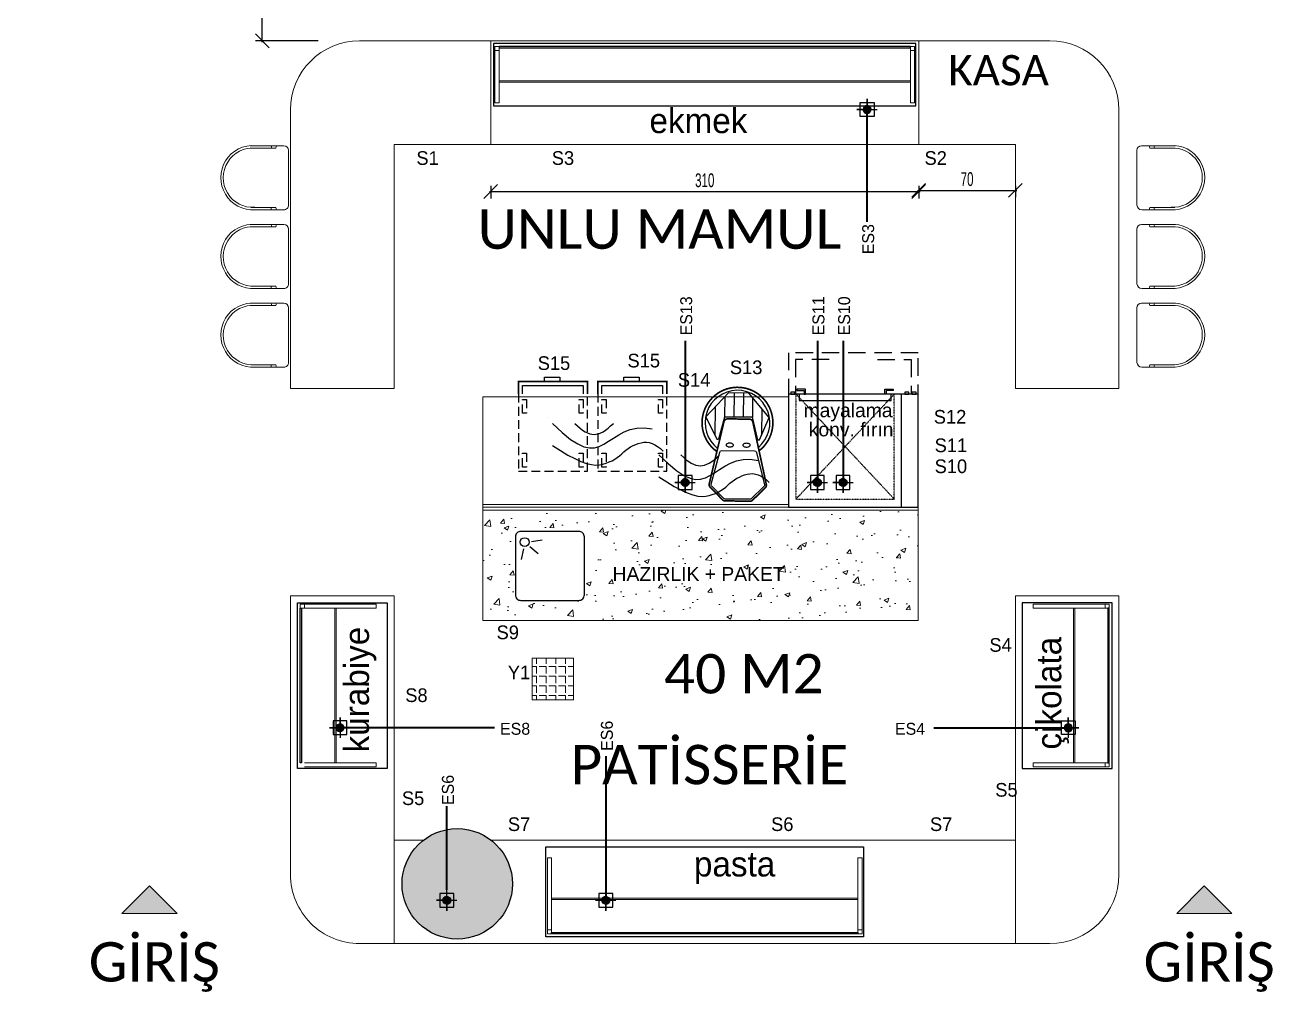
# Model space of a CAD drawing. Header units: centimetres. Extents: x -72470 to -43129, y -18750 to -16337.
# Drawn here: x -55441 to -54532, y -18138 to -17438 of the extents above; entities that cross this region are included whole.
import ezdxf

# ---------------------------------------------------------------- set-up
doc = ezdxf.new("R2010")
doc.units = ezdxf.units.CM
doc.header["$MEASUREMENT"] = 0
for name, pattern in [('Dashed', [0.005644, 0.002822, -0.002822]), ('DUZ', [0]), ('HIDDEN', [9.525, 6.35, -3.175]), ('HIDDENX2', [19.05, 12.7, -6.35])]:
    doc.linetypes.add(name, pattern=pattern)
doc.layers.get('0').update_dxf_attribs({"linetype": 'DUZ', "lineweight": 0})
doc.layers.get('Defpoints').update_dxf_attribs({"lineweight": 0})
for name, color, linetype in [('-DWG_ANA', 7, 'Continuous'), ('-DWG_DETAY1', 7, 'Continuous'), ('-DWG_DETAY2', 7, 'Continuous'), ('002 Çizgi', 7, 'Continuous'), ('11-021_500-BLOK B-str_zemin_kat$0$2DKOLON', 4, 'Continuous'), ('11-021_500-BLOK B-str_zemin_kat$0$2DTARAMA1', 253, 'Continuous'), ('CAM', 4, 'Continuous'), ('PLAN', 9, 'Continuous'), ('PRO_OLCU', 173, 'Continuous'), ('S2000-002 Çizgi', 7, 'Continuous'), ('YAZI', 7, 'Continuous')]:
    doc.layers.add(name, color=color, linetype=linetype)
for name, color, linetype, lineweight in [('Auto-Tefris', 32, 'Continuous', 18), ('ELK', 1, 'Continuous', 35), ('M-OLCU-IC', 155, 'Continuous', 0), ('TEFRIS', 30, 'Continuous', 9)]:
    doc.layers.add(name, color=color, linetype=linetype, lineweight=lineweight)
doc.styles.add('ARIAL', font='arial.ttf', dxfattribs={"width": 0.6})
doc.styles.get("Standard").update_dxf_attribs({"font": 'candara.ttf'})
doc.styles.add('TAKSİM', font='GOTHIC.TTF', dxfattribs={"height": 20})
doc.styles.add('Yazi-20-Normal', font='arial.ttf', dxfattribs={"height": 10})
doc.dimstyles.new('E_100', dxfattribs={"dimtxt": 10, "dimasz": 10, "dimexe": 5, "dimexo": 30, "dimgap": 3, "dimtad": 1, "dimtoh": 1, "dimdec": 0, "dimzin": 12, "dimdsep": 46, "dimtxsty": 'ARIAL', "dimblk": 'OBLIQUE', "dimcen": 5, "dimdle": 1, "dimclrt": 256, "dimadec": 0, "dimazin": 3, "dimtfac": 1, "dimtdec": 0, "dimtofl": 0, "dimtmove": 2, "dimatfit": 3, "dimldrblk": 'OBLIQUE', "dimfxl": 5, "dimtolj": 1, "dimtzin": 0, "dimarcsym": 0})

# ---------------------------------------------------------------- blocks, each defined once
blk = doc.blocks.new('RT2')
at = {"layer": 'Auto-Tefris'}
for p, q in [((142.9, -17093.6), (115, -17118.6)), ((190.6, -17139), (150.3, -17094)), ((137.9, -17101.6), (116.8, -17120.5)), ((162.7, -17171), (190.2, -17146.5)), ((161.1, -17169), (181.7, -17150.5)), ((114.3, -17166.7), (114.4, -17166.8)), ((114.4, -17166.8), (114.3, -17166.7))]:
    blk.add_line(p, q, dxfattribs=at)
for centre, radius, start, end in [((146.4, -17097.5), 5.25, 41.8311, 131.8311), ((131.5, -17105.6), 2.58, 11.2162, 72.446), ((135.4, -17102.1), 2.58, 11.2162, 72.446), ((140.8, -17143), 35.6, 127.0222, 315.6258), ((140.8, -17143), 32.9, 127.0222, 315.6258), ((186.7, -17142.6), 5.25, 311.8311, 41.8311), ((177, -17156.5), 2.58, 11.2162, 72.446), ((180.9, -17153), 2.58, 11.2162, 72.446)]:
    blk.add_arc(centre, radius, start, end, dxfattribs=at)
blk = doc.blocks.new('_OBLIQUE')
at = {"layer": 'M-OLCU-IC', "linetype": 'ByBlock'}
for p, q in [((-0.5, -0.5), (0.5, 0.5)), ((0, 0), (0, 0))]:
    blk.add_line(p, q, dxfattribs=at)
blk = doc.blocks.new('*D86')
at = {"layer": 'Defpoints', "color": 0, "linetype": 'Continuous', "transparency": 16777216}
for p in [(-54793.93, -17523.94), (-54723.93, -17523.94), (-54723.93, -17557.25)]:
    blk.add_point(p, dxfattribs=at)
at = {"layer": 'TEFRIS', "color": 0, "lineweight": -2, "transparency": 16777216}
for p, q in [((-54793.93, -17553.94), (-54793.93, -17562.25)), ((-54723.93, -17553.94), (-54723.93, -17562.25)), ((-54794.93, -17557.25), (-54722.93, -17557.25))]:
    blk.add_line(p, q, dxfattribs=at)
at = {"layer": 'TEFRIS', "color": 0, "linetype": 'Continuous', "lineweight": -2, "transparency": 16777216, "xscale": 10, "yscale": 10, "zscale": 10, "rotation": 180}
blk.add_blockref('_OBLIQUE', (-54793.93, -17557.25), dxfattribs=at)
at = {"layer": 'TEFRIS', "color": 0, "linetype": 'Continuous', "lineweight": -2, "transparency": 16777216, "xscale": 10, "yscale": 10, "zscale": 10}
blk.add_blockref('_OBLIQUE', (-54723.93, -17557.25), dxfattribs=at)
at = {"layer": 'TEFRIS', "linetype": 'Continuous', "transparency": 16777216, "insert": (-54758.93, -17549.14), "char_height": 10, "attachment_point": 5, "style": 'ARIAL'}
blk.add_mtext('\\A1;70', dxfattribs=at)
blk = doc.blocks.new('*D87')
at = {"layer": 'Defpoints', "color": 0, "linetype": 'Continuous', "transparency": 16777216}
for p in [(-55103.93, -17523.94), (-54793.93, -17523.94), (-54793.93, -17558.09)]:
    blk.add_point(p, dxfattribs=at)
at = {"layer": 'TEFRIS', "color": 0, "lineweight": -2, "transparency": 16777216}
for p, q in [((-55103.93, -17553.94), (-55103.93, -17563.09)), ((-54793.93, -17553.94), (-54793.93, -17563.09)), ((-55104.93, -17558.09), (-54792.93, -17558.09))]:
    blk.add_line(p, q, dxfattribs=at)
at = {"layer": 'TEFRIS', "color": 0, "linetype": 'Continuous', "lineweight": -2, "transparency": 16777216, "xscale": 10, "yscale": 10, "zscale": 10, "rotation": 180}
blk.add_blockref('_OBLIQUE', (-55103.93, -17558.09), dxfattribs=at)
at = {"layer": 'TEFRIS', "color": 0, "linetype": 'Continuous', "lineweight": -2, "transparency": 16777216, "xscale": 10, "yscale": 10, "zscale": 10}
blk.add_blockref('_OBLIQUE', (-54793.93, -17558.09), dxfattribs=at)
at = {"layer": 'TEFRIS', "linetype": 'Continuous', "transparency": 16777216, "insert": (-54948.93, -17549.98), "char_height": 10, "attachment_point": 5, "style": 'ARIAL'}
blk.add_mtext('\\A1;310', dxfattribs=at)
blk = doc.blocks.new('A$C0C391999')
at = {"layer": '-DWG_ANA', "color": 0, "linetype": 'HIDDEN'}
blk.add_lwpolyline([(56, 0.6), (0, 0.6), (0, 50.6), (56, 50.6)], dxfattribs=at)
at = {"layer": '-DWG_ANA', "color": 0, "const_width": 1.2}
blk.add_lwpolyline([(56, 0.6), (65, 0.6), (65, 50.6), (56, 50.6)], dxfattribs=at)
at = {"layer": '-DWG_DETAY1', "color": 0, "linetype": 'HIDDEN'}
for points in [[(3, 44.6), (13, 44.6), (13, 47.6), (3, 47.6)], [(42, 44.6), (52, 44.6), (52, 47.6), (42, 47.6)], [(3, 3.6), (13, 3.6), (13, 6.6), (3, 6.6)], [(42, 3.6), (52, 3.6), (52, 6.6), (42, 6.6)]]:
    blk.add_lwpolyline(points, close=True, dxfattribs=at)
at = {"layer": '-DWG_DETAY1', "color": 0}
for points in [[(56, 3.6), (62, 3.6), (62, 47.6), (56, 47.6)], [(65, 19.6), (68, 19.6), (68, 30.6), (65, 30.6)]]:
    blk.add_lwpolyline(points, dxfattribs=at)
blk = doc.blocks.new('T_MC')
at = {"layer": '-DWG_DETAY2', "color": 0, "linetype": 'Continuous'}
for points in [[(5, 25), (12.2, 29.6), (18.9, 33.6), (25, 36.8), (30.6, 39.4), (35.7, 41.2), (40.2, 42.3), (44.1, 42.8), (47.5, 42.5), (50.5, 41.8), (53.4, 40.9), (56.2, 39.9), (58.8, 38.8), (61.2, 37.4), (63.4, 35.9), (65.5, 34.3), (67.5, 32.5), (69.4, 30.7), (71.4, 29.1), (73.5, 27.6), (75.6, 26.2), (77.9, 25.1), (80.2, 24.1), (82.5, 23.2), (85, 22.5), (87.5, 22.1), (90, 22), (92.5, 22.4), (95, 23.1), (97.5, 24.3), (100, 25.8), (102.5, 27.7), (105, 30)], [(5, 5), (13.7, 13.2), (21.2, 19.4), (27.7, 23.6), (33.3, 26.1), (38.3, 27.2), (42.8, 27), (47.1, 25.8), (51.2, 23.8), (55.5, 21.2), (60, 18.3), (64.8, 15.3), (69.8, 12.7), (75.3, 10.5), (81.3, 9.2), (87.8, 8.9), (95, 10)], [(25, 5), (27.5, 7.3), (29.8, 9.4), (32.1, 11.1), (34.4, 12.5), (36.5, 13.6), (38.6, 14.4), (40.6, 14.8), (42.5, 15), (44.4, 14.8), (46.4, 14.4), (48.5, 13.6), (50.6, 12.5), (52.9, 11.1), (55.2, 9.4), (57.5, 7.3), (60, 5)], [(0, 0), (0, 0)]]:
    blk.add_lwpolyline(points, dxfattribs=at)
blk = doc.blocks.new('A$C530A5B7E')
at = {"layer": '-DWG_ANA', "color": 0, "const_width": 1.2}
for points in [[(42.09, 37.13, 3.027737), (11.54, 36.28, 3.027737)], [(37.04, 0.6), (17.91, 0.6, -0.198912), (16, 1.39), (6.97, 10.42, -0.242213), (6.22, 12.77), (16.41, 57.74, -0.366629), (19.07, 60), (34.75, 60, -0.366629), (37.41, 57.74), (47.61, 12.77, -0.242213), (46.85, 10.42), (37.04, 0.6)]]:
    blk.add_lwpolyline(points, format="xyb", dxfattribs=at)
at = {"layer": '-DWG_DETAY1', "color": 0}
for points in [[(41.09, 45.15), (42.44, 45.15), (49.19, 61.35), (34.34, 78.9), (19.49, 78.9), (3.29, 61.35), (11.39, 45.15), (12.74, 45.15)], [(16.79, 76.2), (16.79, 61.35)], [(23.54, 78.9), (23.54, 61.35)], [(30.29, 78.9), (30.29, 61.35)], [(37.04, 74.85), (37.04, 61.35)], [(10.04, 68.66), (10.04, 47.85)], [(43.79, 67.73), (43.79, 48.39)], [(41.09, 45.15), (37.04, 61.35), (16.79, 61.35), (12.74, 45.15)]]:
    blk.add_lwpolyline(points, dxfattribs=at)
blk.add_lwpolyline([(36.48, 1.95), (17.91, 1.95, -0.198912), (16.95, 2.35), (7.92, 11.37, -0.242213), (7.55, 12.55), (13.69, 35.92, -0.366629), (15.02, 37.05), (38.8, 37.05, -0.366629), (40.13, 35.92), (46.28, 12.55, -0.242213), (45.9, 11.37)], format="xyb", close=True, dxfattribs=at)
at = {"layer": '-DWG_DETAY2', "color": 0}
for points in [[(20.84, 39.75, 0.051099), (21.93, 39.86, 0.064948), (22.75, 40.15, 0.104203), (23.37, 40.64, 0.174705), (23.54, 41.1, 0.174705), (23.37, 41.56, 0.104203), (22.75, 42.05, 0.064948), (21.93, 42.34, 0.051099), (20.84, 42.45, 0.051099), (19.75, 42.34, 0.064948), (18.93, 42.05, 0.104203), (18.3, 41.56, 0.174705), (18.14, 41.1, 0.174705), (18.3, 40.64, 0.104203), (18.93, 40.15, 0.064948), (19.75, 39.86, 0.051099)], [(32.99, 39.75, 0.051099), (34.08, 39.86, 0.064948), (34.9, 40.15, 0.104203), (35.52, 40.64, 0.174705), (35.69, 41.1, 0.174705), (35.52, 41.56, 0.104203), (34.9, 42.05, 0.064948), (34.08, 42.34, 0.051099), (32.99, 42.45, 0.051099), (31.9, 42.34, 0.064948), (31.08, 42.05, 0.104203), (30.45, 41.56, 0.174705), (30.29, 41.1, 0.174705), (30.45, 40.64, 0.104203), (31.08, 40.15, 0.064948), (31.9, 39.86, 0.051099)]]:
    blk.add_lwpolyline(points, format="xyb", close=True, dxfattribs=at)
blk.add_arc((26.24, 57.3), 23.47, 310.7165, 232.8649, dxfattribs=at)
blk = doc.blocks.new('A$C08563476')
at = {"layer": 'S2000-002 Çizgi', "linetype": 'HIDDENX2', "ltscale": 10}
blk.add_line((81.85, 85.54), (81.85, 3.54), dxfattribs=at)
at = {"layer": 'S2000-002 Çizgi', "linetype": 'Dashed'}
for p, q in [((5.44, 3.54), (76.67, 79.59)), ((5.44, 79.59), (76.67, 3.54))]:
    blk.add_line(p, q, dxfattribs=at)
at = {"layer": 'S2000-002 Çizgi'}
for points in [[(0, 85.54), (94, 85.54), (94, 3.54), (0, 3.54)], [(1.67, 3.54), (4.73, 3.54), (4.73, 2.12), (1.67, 2.12)], [(84.21, 3.53), (87.28, 3.53), (87.28, 2.12), (84.21, 2.12)], [(89.4, 3.53), (92.46, 3.53), (92.46, 2.12), (89.4, 2.12)]]:
    blk.add_lwpolyline(points, close=True, dxfattribs=at)
at = {"layer": 'S2000-002 Çizgi', "linetype": 'Dashed'}
blk.add_lwpolyline([(5.44, 79.59), (76.67, 79.59), (76.67, 3.54), (5.44, 3.54)], close=True, dxfattribs=at)
at = {"layer": 'S2000-002 Çizgi'}
for points in [[(11.27, 0), (6.14, 0), (6.15, 1), (11.27, 1)], [(11.27, 1), (11.27, 3.53), (12.27, 3.53), (12.27, 0), (11.27, 0)], [(70.83, 1), (70.83, 3.53), (69.83, 3.53), (69.83, 0), (70.83, 0)], [(70.83, 0), (75.96, 0), (75.95, 1), (70.83, 1)]]:
    blk.add_lwpolyline(points, dxfattribs=at)
at = {"layer": 'S2000-002 Çizgi', "linetype": 'HIDDENX2', "ltscale": 10}
blk.add_lwpolyline([(7.79, 8.25), (74.31, 8.25), (74.31, 3.54), (7.79, 3.54)], close=True, dxfattribs=at)
blk = doc.blocks.new('*D88')
at = {"color": 0, "linetype": 'Continuous', "lineweight": -2, "transparency": 16777216}
for p, q in [((-55228.92, -17304.36), (-55274.38, -17304.36)), ((-55269.38, -17449.94), (-55269.38, -17303.36)), ((-55228.93, -17448.94), (-55274.38, -17448.94))]:
    blk.add_line(p, q, dxfattribs=at)
at = {"layer": 'Defpoints', "color": 0, "linetype": 'Continuous', "transparency": 16777216}
for p in [(-55269.38, -17304.36), (-55198.92, -17304.36), (-55198.93, -17448.94)]:
    blk.add_point(p, dxfattribs=at)
at = {"color": 0, "linetype": 'Continuous', "lineweight": -2, "transparency": 16777216, "xscale": 10, "yscale": 10, "zscale": 10}
for p, rotation in [((-55269.38, -17304.36), 90), ((-55269.38, -17448.94), 270)]:
    blk.add_blockref('_OBLIQUE', p, dxfattribs=dict(at, rotation=rotation))
at = {"linetype": 'Continuous', "transparency": 16777216, "insert": (-55277.49, -17376.65), "char_height": 10, "attachment_point": 5, "rotation": 90, "style": 'ARIAL'}
blk.add_mtext('\\A1;145', dxfattribs=at)
blk = doc.blocks.new('A$C611F6802')
at = {"layer": '-DWG_ANA'}
h = blk.add_hatch(dxfattribs=at)
h.set_pattern_fill('ANSI31', color=1, style=0)
h.set_pattern_definition([(45, (-55670.1402, -22065.11067), (-0.08838834765, 0.08838834765), [])])
h.paths.add_polyline_path([(4.42, 7.7, 1), (10.14, 7.7, 1)])
at = {"layer": '-DWG_ANA', "color": 1}
for p, q in [((7.28, 7.7), (7.28, 15.26)), ((7.28, 15.26), (7.28, 0)), ((7.28, 7.63), (0, 7.63)), ((7.28, 7.63), (14.68, 7.63)), ((14.68, 7.63), (7.28, 7.63))]:
    blk.add_line(p, q, dxfattribs=at)
blk.add_lwpolyline([(2.28, 2.7), (12.28, 2.7), (12.28, 12.7), (2.28, 12.7)], close=True, dxfattribs=at)
blk.add_circle((7.28, 7.7), 2.86, dxfattribs=at)

msp = doc.modelspace()

# ---------------------------------------------------------------- hatches: boundary and pattern name
h = msp.add_hatch()
h.set_pattern_fill('AR-CONC', color=256, scale=5)
h.set_pattern_definition([(50, (7638.965, -12.172), (35.863009, -3.137607), [3.75, -41.25]), (355, (7638.965, -12.172), (-6.937567, 37.609607), [3, -33]), (100.451444, (7641.954, -12.434), (28.925442, 34.472), [3.18701, -35.057106]), (46.1842, (7638.965, -2.172), (53.362067, -8.275964), [5.625, -61.875]), (96.63564, (7643.41, -2.86), (46.733097, 48.70593), [4.780517, -52.58569]), (351.18416, (7638.965, -2.17), (46.733097, 48.70593), [4.5, -49.5]), (21, (7643.965, -4.672), (29.845353, -20.130945), [3.75, -41.25]), (326, (7643.965, -4.672), (12.165767, 36.257502), [3, -33]), (71.451445, (7646.452, -6.35), (42.011119, 16.126558), [3.18701, -35.057106]), (37.5, (7638.965, -12.172), (0.6079928, 16.6446927), [0, -32.6, 0, -33.5, 0, -33.125]), (7.5, (7638.965, -12.172), (13.153477, 19.7205856), [0, -19.1, 0, -31.85, 0, -12.625]), (327.5, (7627.815, -12.172), (26.6911218, -1.1277436), [0, -12.5, 0, -39, 0, -51.75]), (317.5, (7622.815, -12.172), (29.1593085, 5.005249), [0, -16.25, 0, -25.9, 0, -36.75])])
h.paths.add_polyline_path([(-55018.19, -17842.55), (-54888.58, -17842.55), (-54888.58, -17827.54), (-55018.19, -17827.54)], flags=24)
edge = h.paths.add_edge_path()
edge.add_arc((-55082.09, -17808.2), 4, 90, 180)
edge.add_line((-55086.09, -17808.2), (-55086.09, -17850.2))
edge.add_arc((-55082.09, -17850.2), 4, 180, 270)
edge.add_line((-55082.09, -17854.2), (-55040.09, -17854.2))
edge.add_arc((-55040.09, -17850.2), 4, 270, 360)
edge.add_line((-55036.09, -17850.2), (-55036.09, -17808.2))
edge.add_arc((-55040.09, -17808.2), 4, 0, 90)
edge.add_line((-55040.09, -17804.2), (-55082.09, -17804.2))
h.paths.add_polyline_path([(-54794.3, -17788.77), (-55109.59, -17788.77), (-55109.59, -17868.77), (-54794.3, -17868.77)])
at = {"layer": '11-021_500-BLOK B-str_zemin_kat$0$2DTARAMA1'}
h = msp.add_hatch(dxfattribs=at)
h.set_pattern_fill('ANSI33', color=256, scale=100)
h.set_pattern_definition([(45, (-413509.524, -192690.207), (-17.6776695, 17.6776695), []), (45, (-413491.846, -192690.207), (-17.6776695, 17.6776695), [12.5, -6.25])])
edge = h.paths.add_edge_path()
edge.add_arc((-53448.19, -17219.44), 40, 0, 360)
edge = h.paths.add_edge_path()
edge.add_arc((-54288.19, -17219.44), 40, 0, 360)
edge = h.paths.add_edge_path()
edge.add_arc((-55128.19, -17219.44), 40, 0, 360)
edge = h.paths.add_edge_path()
edge.add_arc((-55968.19, -17219.44), 40, 0, 360)
h.paths.add_polyline_path([(-54835.71, -17053.77), (-54661.96, -17053.77), (-54661.96, -17007.82), (-54835.71, -17007.82)], flags=9)
h.paths.add_polyline_path([(-53982.51, -17053.8), (-53808.74, -17053.8), (-53808.74, -17007.82), (-53982.51, -17007.82)], flags=9)
h.paths.add_polyline_path([(-55675.72, -17053.8), (-55520.6, -17053.8), (-55520.6, -17007.82), (-55675.72, -17007.82)], flags=9)
edge = h.paths.add_edge_path()
edge.add_arc((-56808.19, -17219.44), 40, 0, 360)
edge = h.paths.add_edge_path()
edge.add_arc((-55128.19, -18059.44), 40, 0, 360)
edge = h.paths.add_edge_path()
edge.add_arc((-54288.19, -18059.44), 40, 0, 360)
edge = h.paths.add_edge_path()
edge.add_arc((-53448.19, -18059.44), 40, 0, 360)
at = {"layer": 'TEFRIS', "linetype": 'Continuous'}
h = msp.add_hatch(dxfattribs=at)
h.set_pattern_fill('ANGLE', color=0, angle=-180)
h.set_pattern_definition([(180, (-46730.667, -20647.17), (-1e-12, -6.985), [5.08, -1.905]), (270, (-46730.667, -20647.17), (6.985, -1e-12), [5.08, -1.905])])
h.paths.add_polyline_path([(-55043.91, -17896.09), (-55073.91, -17896.09), (-55073.91, -17926.09), (-55043.91, -17926.09)])
h = msp.add_hatch(color=0, dxfattribs=at)
h.dxf.hatch_style = 1
h.set_gradient(color1=(255, 0, 0), color2=(255, 255, 0), tint=1)
h.paths.add_polyline_path([(-55351.1, -18060.94), (-55371.1, -18080.94), (-55331.1, -18080.94)])
h = msp.add_hatch(color=0, dxfattribs=at)
h.dxf.hatch_style = 1
h.set_gradient(color1=(255, 0, 0), color2=(255, 255, 0), tint=1)
h.paths.add_polyline_path([(-54587.1, -18060.94), (-54607.1, -18080.94), (-54567.1, -18080.94)])

# ---------------------------------------------------------------- linework, layer by layer
for points in [[(-55097.93, -17455.94), (-55097.93, -17452.94), (-55097.93, -17455.94), (-55100.93, -17455.94), (-55100.93, -17452.94), (-55097.93, -17452.94)], [(-54796.93, -17455.94), (-54796.93, -17452.94), (-54796.93, -17455.94), (-54799.93, -17455.94), (-54799.93, -17452.94), (-54796.93, -17452.94)], [(-55097.93, -17455.94), (-55097.93, -17493.94), (-55100.93, -17493.94), (-55100.93, -17455.94)], [(-54796.93, -17455.94), (-54796.93, -17493.94), (-54799.93, -17493.94), (-54799.93, -17455.94)], [(-55238.93, -17859.82), (-55241.93, -17859.82), (-55238.93, -17859.82), (-55238.93, -17856.82), (-55241.93, -17856.82), (-55241.93, -17859.82)], [(-55238.93, -17859.82), (-55186.93, -17859.82), (-55186.93, -17856.82), (-55238.93, -17856.82)], [(-54658.93, -17859.82), (-54710.93, -17859.82), (-54710.93, -17856.82), (-54658.93, -17856.82)], [(-54658.93, -17859.82), (-54655.93, -17859.82), (-54658.93, -17859.82), (-54658.93, -17856.82), (-54655.93, -17856.82), (-54655.93, -17859.82)], [(-55238.93, -17974.82), (-55186.93, -17974.82), (-55186.93, -17971.82), (-55238.93, -17971.82)], [(-54658.93, -17974.82), (-54710.93, -17974.82), (-54710.93, -17971.82), (-54658.93, -17971.82)], [(-54658.93, -17974.82), (-54655.93, -17974.82), (-54658.93, -17974.82), (-54658.93, -17971.82), (-54655.93, -17971.82), (-54655.93, -17974.82)], [(-55059.93, -18092.7), (-55059.93, -18040.7), (-55062.93, -18040.7), (-55062.93, -18092.7)], [(-54834.93, -18092.7), (-54834.93, -18040.7), (-54837.93, -18040.7), (-54837.93, -18092.7)], [(-55059.93, -18092.7), (-55059.93, -18095.7), (-55059.93, -18092.7), (-55062.93, -18092.7), (-55062.93, -18095.7), (-55059.93, -18095.7)], [(-54834.93, -18092.7), (-54834.93, -18095.7), (-54834.93, -18092.7), (-54837.93, -18092.7), (-54837.93, -18095.7), (-54834.93, -18095.7)]]:
    msp.add_lwpolyline(points)
msp.add_lwpolyline([(-54888.3, -17784.77), (-54888.3, -17786.77), (-55109.59, -17786.77), (-55109.59, -17784.77)], close=True)
at = {"layer": '002 Çizgi', "color": 0, "lineweight": 20}
msp.add_lwpolyline([(-55109.59, -17706.77), (-54888.3, -17706.77), (-54888.3, -17786.77), (-55109.59, -17786.77)], close=True, dxfattribs=at)
at = {"layer": '11-021_500-BLOK B-str_zemin_kat$0$2DKOLON', "linetype": 'Continuous'}
msp.add_circle((-55128.19, -18059.44), 40, dxfattribs=at)
at = {"layer": 'CAM'}
for points in [[(-54795.93, -17450.94), (-55101.93, -17450.94), (-55101.93, -17495.94), (-54795.93, -17495.94)], [(-55243.93, -17975.82), (-55243.93, -17855.82), (-55178.93, -17855.82), (-55178.93, -17975.82)], [(-54653.93, -17975.82), (-54653.93, -17855.82), (-54718.93, -17855.82), (-54718.93, -17975.82)], [(-54833.93, -18097.7), (-55063.93, -18097.7), (-55063.93, -18032.7), (-54833.93, -18032.7)]]:
    msp.add_lwpolyline(points, close=True, dxfattribs=at)
for points in [[(-54799.93, -17452.94), (-55097.93, -17452.94), (-55097.93, -17453.94), (-54799.93, -17453.94), (-54799.93, -17452.94)], [(-55241.93, -17971.82), (-55241.93, -17859.82), (-55240.93, -17859.82), (-55240.93, -17971.82), (-55241.93, -17971.82)], [(-54655.93, -17971.82), (-54655.93, -17859.82), (-54656.93, -17859.82), (-54656.93, -17971.82), (-54655.93, -17971.82)], [(-54837.93, -18095.7), (-55059.93, -18095.7), (-55059.93, -18094.7), (-54837.93, -18094.7), (-54837.93, -18095.7)]]:
    msp.add_lwpolyline(points, dxfattribs=at)
at = {"layer": 'ELK', "color": 1}
for p, q in [((-54831.32, -17579.92), (-54831.32, -17498.62)), ((-54963.12, -17666.18), (-54963.12, -17768.77)), ((-54867.34, -17666.18), (-54867.34, -17768.77)), ((-54848.73, -17666.18), (-54848.73, -17768.77)), ((-55101.15, -17946.4), (-55213.1, -17946.4)), ((-54783.09, -17946.4), (-54685.62, -17946.4)), ((-55020.56, -17967.08), (-55020.56, -18071.37)), ((-55135.72, -18063.67), (-55135.72, -18003.16))]:
    msp.add_line(p, q, dxfattribs=at)
at = {"layer": 'S2000-002 Çizgi'}
for p, q in [((-55080.19, -17816.85), (-55081.78, -17824.58)), ((-55075.66, -17815.25), (-55069.57, -17820.26)), ((-55075.66, -17815.25), (-55069.57, -17820.26)), ((-55074.43, -17811.44), (-55066.62, -17810.33)), ((-55074.43, -17811.44), (-55066.62, -17810.33))]:
    msp.add_line(p, q, dxfattribs=at)
at = {"layer": 'S2000-002 Çizgi', "linetype": 'HIDDENX2'}
msp.add_lwpolyline([(-54888.3, -17786.77), (-54794.3, -17786.77), (-54794.3, -17674.77), (-54888.3, -17674.77)], close=True, dxfattribs=at)
for points in [[(-54858.72, -17679.77), (-54883.3, -17679.77), (-54883.3, -17704.35)], [(-54823.88, -17679.77), (-54799.3, -17679.77), (-54799.3, -17704.35)]]:
    msp.add_lwpolyline(points, dxfattribs=at)
at = {"layer": 'S2000-002 Çizgi'}
msp.add_lwpolyline([(-55082.09, -17854.2), (-55040.09, -17854.2, 0.414214), (-55036.09, -17850.2), (-55036.09, -17808.2, 0.414214), (-55040.09, -17804.2), (-55082.09, -17804.2, 0.414214), (-55086.09, -17808.2), (-55086.09, -17850.2, 0.414214)], format="xyb", close=True, dxfattribs=at)
msp.add_lwpolyline([(-55082.09, -17854.2), (-55040.09, -17854.2, 0.414214), (-55036.09, -17850.2), (-55036.09, -17808.2, 0.414214), (-55040.09, -17804.2), (-55082.09, -17804.2, 0.414214), (-55086.09, -17808.2), (-55086.09, -17850.2, 0.414214)], format="xyb", close=True, dxfattribs=at)
msp.add_circle((-55079.38, -17811.95), 3.19, dxfattribs=at)
msp.add_circle((-55079.38, -17811.95), 3.19, dxfattribs=at)
at = {"layer": 'TEFRIS', "color": 0, "linetype": 'Continuous'}
for p, q in [((-55198.93, -17448.94), (-54698.93, -17448.94)), ((-55103.93, -17523.94), (-55103.93, -17448.94)), ((-54793.93, -17523.94), (-54793.93, -17448.94)), ((-55097.93, -17477.94), (-54799.93, -17477.94)), ((-55097.93, -17478.94), (-54799.93, -17478.94)), ((-55248.93, -17700.82), (-55248.93, -17498.94)), ((-54648.93, -17498.94), (-54648.93, -17700.82)), ((-55173.93, -17523.94), (-54723.93, -17523.94)), ((-55173.93, -17700.82), (-55173.93, -17523.94)), ((-54723.93, -17523.94), (-54723.93, -17700.82)), ((-55173.93, -17700.82), (-55248.93, -17700.82)), ((-54723.93, -17700.82), (-54648.93, -17700.82)), ((-55173.93, -17850.82), (-55248.93, -17850.82)), ((-55173.93, -18102.7), (-55173.93, -17850.82)), ((-54723.93, -17850.82), (-54723.93, -18102.7)), ((-54723.93, -17850.82), (-54648.93, -17850.82)), ((-54648.93, -17850.82), (-54648.93, -18052.7)), ((-55216.93, -17859.82), (-55216.93, -17971.82)), ((-55215.93, -17859.82), (-55215.93, -17971.82)), ((-54681.93, -17859.82), (-54681.93, -17971.82)), ((-54680.93, -17859.82), (-54680.93, -17971.82)), ((-55152.53, -18027.7), (-55173.93, -18027.7)), ((-54723.93, -18027.7), (-55103.85, -18027.7)), ((-55059.93, -18069.7), (-54837.93, -18069.7)), ((-55059.93, -18070.7), (-54837.93, -18070.7))]:
    msp.add_line(p, q, dxfattribs=at)
for points in [[(-55109.59, -17786.77), (-54794.3, -17786.77), (-54794.3, -17868.77), (-55109.59, -17868.77)], [(-55109.59, -17788.77), (-54794.3, -17788.77), (-54794.3, -17786.77), (-55109.59, -17786.77)], [(-55043.91, -17896.09), (-55073.91, -17896.09), (-55073.91, -17926.09), (-55043.91, -17926.09)], [(-55351.1, -18060.94), (-55371.1, -18080.94), (-55331.1, -18080.94)], [(-54587.1, -18060.94), (-54607.1, -18080.94), (-54567.1, -18080.94)]]:
    msp.add_lwpolyline(points, close=True, dxfattribs=at)
msp.add_lwpolyline([(-54698.93, -18102.7), (-55198.93, -18102.7, -0.414214), (-55248.93, -18052.7), (-55248.93, -17850.82)], format="xyb", dxfattribs=at)
for points in [[(-55371.1, -18080.94), (-55331.1, -18080.94), (-55351.1, -18060.94)], [(-55371.1, -18080.94), (-55351.1, -18060.94)], [(-54607.1, -18080.94), (-54567.1, -18080.94), (-54587.1, -18060.94)], [(-54607.1, -18080.94), (-54587.1, -18060.94)]]:
    msp.add_lwpolyline(points, dxfattribs=at)
for centre, start, end in [((-55198.93, -17498.94), 90, 180), ((-54698.93, -17498.94), 0, 90), ((-54698.93, -18052.7), 270, 0)]:
    msp.add_arc(centre, 50, start, end, dxfattribs=at)

# ---------------------------------------------------------------- block references
at = {"layer": '-DWG_ANA', "color": 0, "xscale": -1}
msp.add_blockref('A$C611F6802', (-54824.04, -17506.32), dxfattribs=at)
at = {"layer": '-DWG_ANA', "color": 0}
for p, rotation in [((-54955.84, -17761.07), 180), ((-54860.06, -17761.07), 180), ((-54841.45, -17761.07), 180), ((-55205.4, -17953.69), 90.00000000000001), ((-55128.44, -18063.67), 180), ((-55013.28, -18063.67), 180)]:
    msp.add_blockref('A$C611F6802', p, dxfattribs=dict(at, rotation=rotation))
at = {"layer": '-DWG_ANA', "color": 0, "xscale": -1, "rotation": 270}
msp.add_blockref('A$C611F6802', (-54693.32, -17953.69), dxfattribs=at)
at = {"layer": 'PLAN', "color": 0, "linetype": 'Continuous', "xscale": -0.8, "yscale": 0.8, "zscale": 0.8, "rotation": 180}
for p in [(-55063.09, -17722.02), (-54986.16, -17744.75)]:
    msp.add_blockref('T_MC', p, dxfattribs=at)
at = {"layer": 'PRO_OLCU', "color": 7, "xscale": -1, "rotation": 270.0000000000001}
for p in [(-55084.52, -17760.59), (-55027.03, -17760.59)]:
    msp.add_blockref('A$C0C391999', p, dxfattribs=at)
at = {"layer": 'PRO_OLCU', "color": 7, "rotation": 359.4210178052077}
msp.add_blockref('A$C530A5B7E', (-54952.04, -17782.54), dxfattribs=at)
at = {"layer": 'S2000-002 Çizgi', "xscale": -1, "rotation": 180}
msp.add_blockref('A$C08563476', (-54888.3, -17701.23), dxfattribs=at)
at = {"layer": 'TEFRIS', "color": 0, "linetype": 'Continuous', "extrusion": (-0.072808, 1.493e-14, 0.997346), "xscale": 0.6534000000000042, "yscale": 0.6534000000000042, "zscale": 0.6534000000000042, "rotation": 48.16893366058381}
for p in [(9140.5, -47727.63, 4023.77), (9197.5, -47727.63, 4023.77), (9254.5, -47727.63, 4023.77)]:
    msp.add_blockref('RT2', p, dxfattribs=at)
at = {"layer": 'TEFRIS', "color": 0, "linetype": 'Continuous', "extrusion": (0.072808, 1.493e-14, 0.997346), "xscale": -0.6534000000000042, "yscale": 0.6534000000000042, "zscale": 0.6534000000000042, "rotation": 311.8310663394162}
for p in [(-9140.5, 61866.94, -3976.79), (-9197.5, 61866.94, -3976.79), (-9254.5, 61866.94, -3976.79)]:
    msp.add_blockref('RT2', p, dxfattribs=at)

# ---------------------------------------------------------------- texts
at = {"style": 'TAKSİM'}
for s, height, p in [('ekmek ', 18, (-54988.95, -17515.77)), ('S1', 9.9, (-55157.78, -17538.76, 0)), ('S3', 9.9, (-55059.72, -17538.76, 0)), ('S2', 9.9, (-54789.73, -17538.76, 0)), ('S15', 9.9, (-55069.91, -17687.29, 0)), ('S15', 9.9, (-55004.87, -17685.47, 0)), ('S13', 9.9, (-54930.72, -17690.33, 0)), ('S14', 9.9, (-54968.4, -17699.44, 0)), ('S12', 9.9, (-54783.02, -17726.17, 0)), ('S11', 9.9, (-54782.41, -17746.82, 0)), ('S10', 9.9, (-54782.41, -17762, 0)), ('S9', 9.9, (-55099.69, -17882.27, 0)), ('S4', 9.9, (-54742.75, -17891.39, 0)), ('Y1', 9.9, (-55091.55, -17911.31, 0)), ('S8', 9.9, (-55165.83, -17927.78, 0)), ('S5', 9.9, (-54738.5, -17996.32, 0)), ('S5', 9.9, (-55168.26, -18002.39, 0)), ('S7', 9.9, (-55091.5, -18021.19, 0)), ('S6', 9.9, (-54900.87, -18021.19, 0)), ('S7', 9.9, (-54785.77, -18021.19, 0)), ('pasta', 18, (-54956.75, -18054.11))]:
    msp.add_text(s, height=height, dxfattribs=at).set_placement(p)
for s, p in [('kurabiye', (-55192.11, -17964.25)), ('çikolata', (-54690.69, -17962.19))]:
    msp.add_text(s, height=18, rotation=90, dxfattribs=at).set_placement(p)
at = {"layer": 'ELK', "color": 1, "style": 'TAKSİM'}
for s, p in [('ES3', (-54826.24, -17603.49)), ('ES13', (-54958.04, -17662.25)), ('ES11', (-54862.26, -17662.25)), ('ES10', (-54843.65, -17662.25)), ('ES6', (-55015.48, -17963.15)), ('ES6', (-55130.64, -18002.39))]:
    msp.add_text(s, height=8.64, rotation=90, dxfattribs=at).set_placement(p)
for s, p in [('ES8', (-55097.21, -17951.49)), ('ES4', (-54811.16, -17951.49))]:
    msp.add_text(s, height=8.64, dxfattribs=at).set_placement(p)
at = {"layer": 'TEFRIS', "color": 0, "linetype": 'Continuous', "attachment_point": 1}
for s, width, insert, char_height in [('KASA    ', 129, (-54772.59, -17459.26, -20.64), 21.91), ('UNLU MAMUL ', 310.4285, (-55113.44, -17571.03), 28.5289), ('40 M2  ', 194, (-54978.44, -17893.03), 28.529), ('PATİSSERİE', 559, (-55046.19, -17958.82), 28.529), ('GİRİŞ ', 559, (-55395.1, -18101.69), 28.529), ('GİRİŞ ', 559, (-54631.1, -18101.69), 28.529)]:
    msp.add_mtext_dynamic_manual_height_columns(s, width=width, gutter_width=570.58, heights=[0], dxfattribs=dict(at, insert=insert, char_height=char_height))
at = {"layer": 'YAZI', "style": 'Yazi-20-Normal'}
for s, p in [('mayalama', (-54877.35, -17721.52)), ('konv. fırın', (-54873.57, -17735.36)), ('HAZIRLIK + PAKET', (-55015.69, -17840.04))]:
    msp.add_text(s, height=10, dxfattribs=at).set_placement(p)

# ---------------------------------------------------------------- dimensions: what is measured, and where the dimension line sits
at = {"color": 0, "linetype": 'Continuous'}
dim = msp.add_linear_dim(base=(-55269.38, -17304.36), p1=(-55198.93, -17448.94), p2=(-55198.92, -17304.36), angle=90, dimstyle='E_100', dxfattribs=at)
dim.commit()
dim.dimension.update_dxf_attribs({"geometry": '*D88', "text_midpoint": (-55277.49, -17376.65)})
at = {"layer": 'TEFRIS', "color": 0, "linetype": 'Continuous'}
for base, p1, p2, picture, middle in [((-54793.93, -17558.09), (-55103.93, -17523.94), (-54793.93, -17523.94), '*D87', (-54948.93, -17549.98)), ((-54723.93, -17557.25), (-54793.93, -17523.94), (-54723.93, -17523.94), '*D86', (-54758.93, -17549.14))]:
    dim = msp.add_linear_dim(base=base, p1=p1, p2=p2, dimstyle='E_100', override={"dimfxlon": 1}, dxfattribs=at)
    dim.commit()
    dim.dimension.update_dxf_attribs({"geometry": picture, "text_midpoint": middle})

doc.saveas('drawing.dxf')
